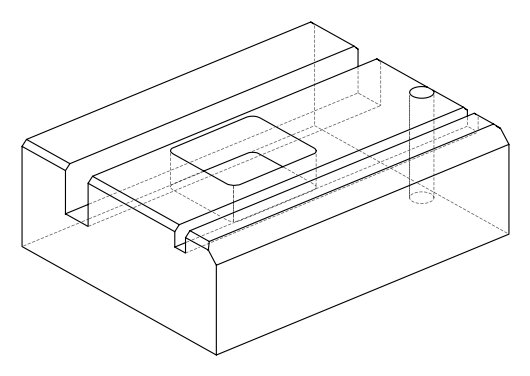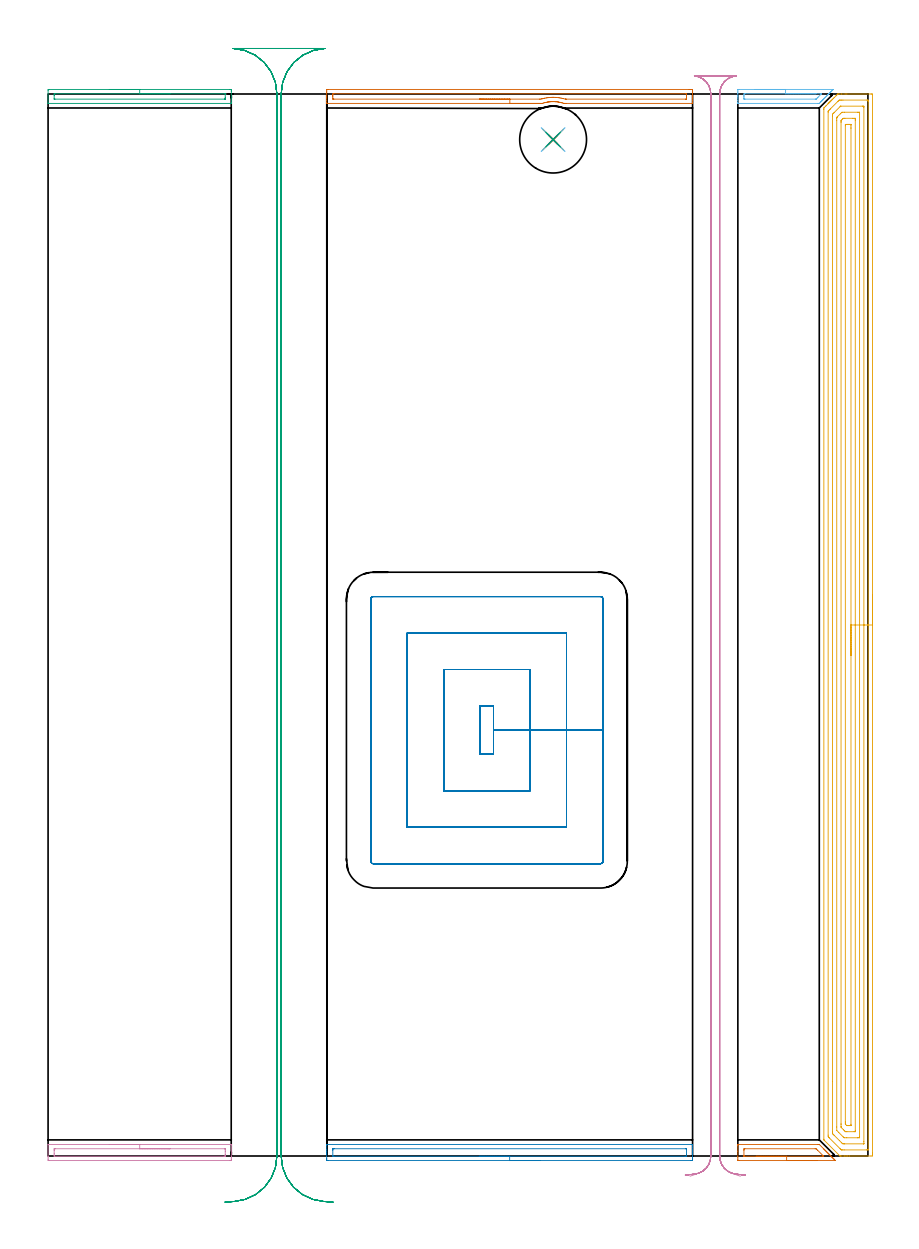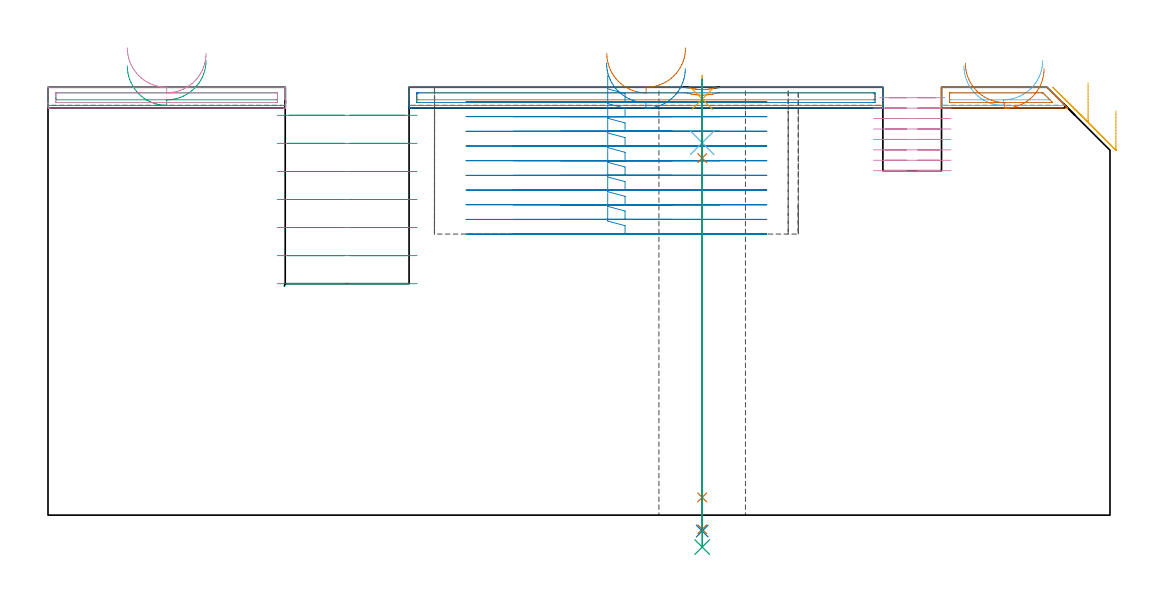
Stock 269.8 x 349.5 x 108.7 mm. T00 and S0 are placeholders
(PLAN: 15 operations, 8 tool changes, 66.8 min)
(1 AREA_MILL | FG_CHAMFER_SURFACE | UGT0205_001 | 2.1 min | 1342 mm3)
(2 AREA_MILL_1 | FG_CHAMFER_SURFACE_1 | UGT0205_001 | 2.12 min | 1791 mm3)
(3 AREA_MILL_2 | FG_CHAMFER_SURFACE_2 | UGT0205_001 | 1.14 min | 671 mm3)
(4 AREA_MILL_3 | FG_CHAMFER_SURFACE_3 | UGT0205_001 | 1.15 min | 896 mm3)
(5 AREA_MILL_4 | FG_CHAMFER_SURFACE_4 | UGT0205_001 | 16.98 min | 44741 mm3)
(6 AREA_MILL_5 | FG_CHAMFER_SURFACE_5 | UGT0205_001 | 0.64 min | 331 mm3)
(7 AREA_MILL_6 | FG_CHAMFER_SURFACE_6 | UGT0205_001 | 0.67 min | 445 mm3)
(8 MILL_RECTANGULAR_POCKET | POCKET_RECTANGULAR_STRAIGHT | NXT0201_012 | Follow Part, ap 4, ae 75% | 16.56 min | 355671 mm3)
(9 MILL_RECTANGULAR_SLOT | SLOT_RECTANGULAR | UGT0201_018 | Follow Part, ap 7.5, ae 75% | 11.68 min | 547543 mm3)
(10 MILL_RECTANGULAR_SLOT_1 | SLOT_RECTANGULAR_1 | NXT0201_011 | Follow Part, ap 3, ae 75% | 12.16 min | 110271 mm3)
(11 SPOT_DRILL | STEP1HOLE | NXT0321_9005460120000 | 0.05 min | 181 mm3)
(12 DRILL_BLIND_HOLE_INTO_CENTER | STEP1HOLE | UGT0301_209 | 0.07 min | 741 mm3)
(13 GUN_DRILL_THROUGH_HOLE | STEP1HOLE | UGT0307_006 | 0.54 min | 6122 mm3)
(14 DRILL_TO_ENLARGE_THROUGH_HOLE | STEP1HOLE | NXT0301_104 | 0.46 min | 9670 mm3)
(15 DRILL_TO_ENLARGE_THROUGH_HOLE_1 | STEP1HOLE | UGT0301_053 | 0.48 min | 24563 mm3)
(TOOL UGT0205_001 | Chamfer Mill 20 x 3 x 45 deg. | D20 FL50 Z2)
(TOOL NXT0201_012 | ENDMILL 16mm [2P460-1600-NA 1630] | D16 FL38 Z6)
(TOOL UGT0201_018 | End mill 30 mm | D30 FL50 Z4)
(TOOL NXT0201_011 | ENDMILL 12mm [2P460-1200-NA 1630] | D12 FL38 Z6)
(TOOL NXT0321_9005460120000 | NC Spot Drill, 142deg, 12mm, Carbide, Uncoated | D12 PA142 FL30 Z2)
(TOOL UGT0301_209 | Twist Drill 9.4 mm | D9.4 PA118 FL78 Z2)
(TOOL UGT0307_006 | Gun Drill 9 mm | D9 PA130 FL24 Z1)
(TOOL NXT0301_104 | Carbide Drill 14mm [860.1-1400-112A1-MM 2214] | D14 PA140 FL123 Z2)
(TOOL UGT0301_053 | Twist Drill 22 mm | D22 PA118 FL150 Z2)
(OP 1 AREA_MILL)
G17 G21 G94 G90
T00 M6
G54
G17 G0 G90 X161.963 Y346.403 S1061 M3
G43 Z118.7 H0
Z118.696
G94 G1 X161.924 Z117.825 F250.
X161.811 Z116.96
X161.622 Z116.108
X161.359 Z115.276
X161.025 Z114.47
X160.623 Z113.697
X160.154 Z112.961
X159.623 Z112.269
X159.033 Z111.626
X158.39 Z111.036
X157.698 Z110.505
X156.962 Z110.036
X156.188 Z109.634
X155.382 Z109.3
X154.55 Z109.038
X153.699 Z108.849
X152.834 Z108.735
X151.962 Z108.697
X91.826 Y346.4 Z108.7
X91.71 Y346.403 Z108.688
X91.708 Y346.422 Z108.67
X91.7 Y346.698 Z108.401
Y347.428 Z107.671
Y348.198 Z106.901
Y348.7 Z106.396
Y348.951 Z106.146
Y349.587 Z105.51
Y349.838 Z105.26
X91.704 Y350.474 Z104.621
X91.708 Y350.99 Z104.105
X91.75 Y350.992 Z104.103
X92.271 Y351. Z104.1
X211.001
X211.529 Y350.998 Z104.102
X212.05 Y350.992 Z104.103
X212.092 Y350.99 Z104.105
X212.1 Y350.474 Z104.621
Y349.838 Z105.26
Y349.587 Z105.51
Y348.951 Z106.146
Y348.7 Z106.396
Y348.198 Z106.901
Y347.428 Z107.671
Y346.698 Z108.401
Y346.423 Z108.668
X212.091 Y346.403 Z108.688
X211.974 Y346.4 Z108.7
X170.59 Y346.401 Z108.699
X170.224 Y346.405 Z108.694
X169.774 Y346.419 Z108.679
X169.7 Y346.433 Z108.664
X169.242 Y346.563 Z108.535
X169.022 Y346.623 Z108.476
X168.892 Y346.657 Z108.439
X168.81 Y346.676 Z108.418
X168.543 Y346.738 Z108.358
X168.444 Y346.761 Z108.335
X167.998 Y346.843 Z108.249
X167.92 Y346.854 Z108.237
X167.55 Y346.911 Z108.187
X167.527 Y346.913 Z108.185
X167.151 Y346.952 Z108.145
X167.103 Y346.956 Z108.139
X167.03 Y346.96 Z108.133
X166.655 Y346.985 Z108.111
X166.208 Y346.994 Z108.099
X166.033 Y346.99 Z108.101
X165.979 Y346.989 Z108.104
X165.921 Z108.108
X165.761 Y346.986 Z108.112
X165.314 Y346.957 Z108.137
X165.25 Y346.95 Z108.143
X164.998 Y346.926 Z108.172
X164.867 Y346.912 Z108.185
X164.805 Y346.902 Z108.193
X164.586 Y346.872 Z108.226
X164.419 Y346.847 Z108.249
X164.36 Y346.836 Z108.26
X163.973 Y346.765 Z108.332
X163.666 Y346.695 Z108.403
X163.524 Y346.662 Z108.436
X163.47 Y346.647 Z108.45
X163.078 Y346.542 Z108.554
X162.649 Y346.414 Z108.685
X162.627 Y346.409 Z108.69
X162.585 Y346.403 Z108.696
X151.962 Z108.697
Y347.817 Z107.283
X94.051 Y347.814 Z107.286
X93.829 Y347.819 Z107.281
X93.726 Y347.821 Z107.279
X93.71 Y347.875 Z107.225
X93.707 Y347.946 Z107.154
X93.701 Y348.162 Z106.938
Y348.7 Z106.4
X93.702 Y349.047 Z106.053
X93.71 Y349.399 Z105.701
X93.727 Y349.579 Z105.521
X93.829 Y349.582 Z105.518
X94.051 Y349.586 Z105.514
X209.749
X209.971 Y349.582 Z105.518
X210.074 Y349.579 Z105.521
X210.09 Y349.525 Z105.575
X210.093 Y349.454 Z105.646
X210.099 Y349.238 Z105.862
Y348.7 Z106.4
X210.098 Y348.353 Z106.747
X210.09 Y348.001 Z107.099
X210.073 Y347.821 Z107.279
X209.971 Y347.819 Z107.281
X209.749 Y347.814 Z107.286
X170.59 Y347.815 Z107.285
X170.366 Y347.817 Z107.283
X170.255 Y347.821 Z107.279
X170.2 Y347.824 Z107.276
X169.514 Y347.998 Z107.102
X168.81 Y348.15 Z106.95
X168.396 Y348.226 Z106.874
X167.92 Y348.294 Z106.806
X167.379 Y348.352 Z106.748
X167.03 Y348.376 Z106.724
X166.44 Y348.401 Z106.699
X166.171 Y348.409 Z106.691
X166.14
X165.564 Y348.387 Z106.713
X165.25 Y348.368 Z106.732
X164.737 Y348.324 Z106.776
X164.558 Y348.305 Z106.795
X164.36 Y348.278 Z106.822
X163.954 Y348.217 Z106.883
X163.47 Y348.128 Z106.972
X163.211 Y348.071 Z107.029
X162.58 Y347.923 Z107.177
X162.49 Y347.903 Z107.197
X162.131 Y347.825 Z107.275
X161.685 Y347.818 Z107.282
X151.962 Y347.817 Z107.283
X151.09 Z107.321
X150.225 Z107.435
X149.374 Z107.624
X148.542 Z107.886
X147.736 Z108.22
X146.962 Z108.623
X146.226 Z109.092
X145.534 Z109.623
X144.891 Z110.212
X144.302 Z110.855
X143.771 Z111.547
X143.302 Z112.283
X142.899 Z113.057
X142.565 Z113.863
X142.303 Z114.695
X142.114 Z115.547
X142. Z116.412
X141.962 Z117.283
G0 Z118.7
M5
M2
(OP 2 AREA_MILL_1)
G17 G21 G94 G90
T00 M6
G54
G17 G0 G90 X161.9 Y-1.5 S1061 M3
G43 Z118.7 H0
Z113.4
G94 G1 X161.862 Z112.529 F250.
X161.748 Z111.664
X161.559 Z110.812
X161.297 Z109.98
X160.963 Z109.174
X160.56 Z108.4
X160.092 Z107.664
X159.56 Z106.972
X158.971 Z106.329
X158.328 Z105.74
X157.636 Z105.209
X156.9 Z104.74
X156.126 Z104.337
X155.32 Z104.003
X154.488 Z103.741
X153.636 Z103.552
X152.772 Z103.438
X151.9 Z103.4
X92.271 Y-1.499 Z103.401
X91.825 Y-1.494 Z103.402
X91.709 Y-1.491 Z103.405
X91.7 Y-1.053 Z103.842
Y-0.737 Z104.158
Y-0.172 Z104.722
Y0.46 Z105.358
Y0.709 Z105.606
Y1.341 Z106.238
Y1.591 Z106.487
Y2.089 Z106.988
X91.701 Y3.548 Z108.447
X91.71 Y3.794 Z108.692
X91.826 Y3.8 Z108.7
X211.974
X212.09 Y3.794 Z108.692
X212.1 Y3.547 Z108.446
Y2.854 Z107.753
Y2.089 Z106.988
Y1.591 Z106.487
Y1.341 Z106.238
Y0.709 Z105.606
Y0.46 Z105.357
Y-0.172 Z104.722
Y-0.737 Z104.158
X212.097 Y-1.053 Z103.842
X212.091 Y-1.491 Z103.405
X211.975 Y-1.494 Z103.402
X211.529 Y-1.5 Z103.4
X151.9
Y-0.086 Z104.814
X94.051 Y-0.085 Z104.815
X93.962 Y-0.084 Z104.816
X93.71 Y-0.075 Z104.825
X93.705 Y0.003 Z104.903
X93.701 Y0.175 Z105.075
Y1.937 Z106.837
X93.706 Y2.285 Z107.185
X93.71 Y2.378 Z107.278
X93.75 Y2.381 Z107.281
X93.85 Y2.384 Z107.284
X94.051 Y2.386 Z107.286
X94.138
X209.749 Y2.385 Z107.285
X209.838 Y2.384 Z107.284
X210.09 Y2.375 Z107.275
X210.095 Y2.298 Z107.198
X210.099 Y2.125 Z107.025
Y0.363 Z105.263
X210.094 Y0.015 Z104.915
X210.09 Y-0.078 Z104.822
X210.05 Y-0.081 Z104.819
X209.95 Y-0.084 Z104.816
X209.749 Y-0.086 Z104.814
X209.662
X151.9
X151.028 Z104.852
X150.164 Z104.966
X149.312 Z105.155
X148.48 Z105.417
X147.674 Z105.751
X146.9 Z106.154
X146.164 Z106.623
X145.472 Z107.154
X144.829 Z107.743
X144.24 Z108.386
X143.708 Z109.079
X143.24 Z109.814
X142.837 Z110.588
X142.503 Z111.394
X142.241 Z112.226
X142.052 Z113.078
X141.938 Z113.943
X141.9 Z114.814
G0 Z118.7
M5
M2
(OP 3 AREA_MILL_2)
G17 G21 G94 G90
T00 M6
G54
G17 G0 G90 X20.15 Y351. S1061 M3
G43 Z118.7 H0
Z114.1
G94 G1 X20.188 Z113.228 F250.
X20.302 Z112.363
X20.491 Z111.512
X20.753 Z110.68
X21.087 Z109.874
X21.49 Z109.1
X21.958 Z108.364
X22.49 Z107.672
X23.079 Z107.029
X23.722 Z106.44
X24.414 Z105.908
X25.15 Z105.44
X25.924 Z105.037
X26.73 Z104.703
X27.562 Z104.441
X28.414 Z104.252
X29.278 Z104.138
X30.15 Z104.1
X59.798
X59.979 Y350.998 Z104.102
X60.299 Y350.991 Z104.105
X60.3 Y350.592 Z104.507
Y350.474 Z104.625
Y346.54 Z108.558
Y346.411 Z108.683
X60.292 Y346.404 Z108.69
X60.241 Y346.4 Z108.7
X0.059
X0.009 Y346.404 Z108.69
X0.006 Y346.41 Z108.684
X0. Y346.54 Z108.558
Y350.592 Z104.507
X0.001 Y350.991 Z104.105
X0.322 Y351. Z104.1
X30.15
Y349.586 Z105.514
X58.028
X58.248 Y349.579 Z105.521
X58.291 Y349.576 Z105.524
X58.295 Y349.544 Z105.556
X58.299 Y349.511 Z105.589
X58.3 Y348.428 Z106.672
X58.298 Y348.156 Z106.944
X58.295 Y347.974 Z107.126
X58.29 Y347.832 Z107.268
X58.272 Y347.821 Z107.279
X58.249 Y347.819 Z107.281
X58.028 Y347.814 Z107.286
X2.272
X2.052 Y347.821 Z107.279
X2.009 Y347.824 Z107.276
X2.005 Y347.856 Z107.244
X2.001 Y347.889 Z107.211
X2. Y348.972 Z106.128
X2.002 Y349.244 Z105.856
X2.005 Y349.426 Z105.674
X2.01 Y349.568 Z105.532
X2.028 Y349.579 Z105.521
X2.051 Y349.581 Z105.519
X2.272 Y349.586 Z105.514
X30.15
X31.022 Z105.552
X31.887 Z105.666
X32.738 Z105.855
X33.57 Z106.117
X34.376 Z106.451
X35.15 Z106.854
X35.886 Z107.323
X36.578 Z107.854
X37.221 Z108.443
X37.81 Z109.086
X38.342 Z109.778
X38.81 Z110.514
X39.213 Z111.288
X39.547 Z112.094
X39.809 Z112.926
X39.998 Z113.778
X40.112 Z114.643
X40.15 Z115.514
G0 Z118.7
M5
M2
(OP 4 AREA_MILL_3)
G17 G21 G94 G90
T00 M6
G54
G17 G0 G90 X20.15 Y3.8 S1061 M3
G43 Z118.7 H0
G94 G1 X20.188 Z117.828 F250.
X20.302 Z116.963
X20.491 Z116.112
X20.753 Z115.28
X21.087 Z114.474
X21.49 Z113.7
X21.958 Z112.964
X22.49 Z112.272
X23.079 Z111.629
X23.722 Z111.039
X24.414 Z110.508
X25.15 Z110.04
X25.924 Z109.637
X26.73 Z109.303
X27.562 Z109.041
X28.414 Z108.852
X29.278 Z108.738
X30.15 Z108.7
X60.241
X60.29 Y3.795 Z108.693
X60.3 Y3.681 Z108.579
Y-0.289 Z104.609
X60.296 Y-1.053 Z103.841
X60.292 Y-1.49 Z103.404
X60.24 Y-1.493 Z103.402
X59.798 Y-1.5 Z103.4
X0.502 Y-1.499 Z103.401
X0.06 Y-1.493 Z103.402
X0.008 Y-1.49 Z103.404
X0. Y-1.053 Z103.841
Y-0.289 Z104.609
Y-0.172 Z104.727
X0.001 Y3.683 Z108.581
X0.01 Y3.795 Z108.693
X0.059 Y3.8 Z108.7
X30.15
Y2.386 Z107.286
X58.116 Y2.385 Z107.285
X58.229 Y2.382 Z107.282
X58.279 Y2.379 Z107.279
X58.29 Y2.355 Z107.255
X58.294 Y2.317 Z107.217
X58.299 Y2.202 Z107.102
X58.3 Y1.591 Z106.491
Y0.439 Z105.339
X58.298 Y0.169 Z105.069
X58.294 Y-0.011 Z104.889
X58.29 Y-0.073 Z104.827
X58.275 Y-0.079 Z104.821
X58.228 Y-0.082 Z104.818
X58.028 Y-0.085 Z104.815
X57.942 Y-0.086 Z104.814
X2.184 Y-0.085 Z104.815
X2.071 Y-0.082 Z104.818
X2.021 Y-0.079 Z104.821
X2.01 Y-0.055 Z104.845
X2.006 Y-0.017 Z104.883
X2.001 Y0.098 Z104.998
X2. Y0.709 Z105.609
Y1.861 Z106.761
X2.002 Y2.131 Z107.031
X2.006 Y2.311 Z107.211
X2.01 Y2.373 Z107.273
X2.025 Y2.379 Z107.279
X2.072 Y2.382 Z107.282
X2.272 Y2.385 Z107.285
X2.358 Y2.386 Z107.286
X30.15
X31.022 Z107.324
X31.886 Z107.438
X32.738 Z107.627
X33.57 Z107.889
X34.376 Z108.223
X35.15 Z108.626
X35.886 Z109.094
X36.578 Z109.625
X37.221 Z110.215
X37.81 Z110.858
X38.342 Z111.55
X38.81 Z112.286
X39.213 Z113.06
X39.547 Z113.866
X39.809 Z114.698
X39.998 Z115.549
X40.112 Z116.414
X40.15 Z117.286
G0 Z118.7
M5
M2
(OP 5 AREA_MILL_4)
G17 G21 G94 G90
T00 M6
G54
G17 G0 G90 X271.3 Y184.75 S1061 M3
G43 Z118.7 H0
Z102.7
G94 G1 Y184.712 Z101.828 F250.
Y184.598 Z100.964
Y184.409 Z100.112
Y184.147 Z99.28
Y183.813 Z98.474
Y183.41 Z97.7
Y182.941 Z96.964
Y182.41 Z96.272
Y181.821 Z95.629
Y181.178 Z95.04
Y180.486 Z94.508
Y179.75 Z94.04
Y178.976 Z93.637
Y178.17 Z93.303
Y177.338 Z93.041
Y176.486 Z92.852
Y175.622 Z92.738
Y174.75 Z92.7
Y1.015
X271.299 Y0.613 Z92.701
X271.294 Y0.128 Z92.704
X271.292 Y0.009 Z92.706
X270.814 Y0. Z93.184
X263.742 Z100.252
X263.188 Z100.809
X262.858 Z101.138
X262.304 Z101.692
X261.974 Z102.021
X260.978 Z103.022
X260.648 Y0.008 Z103.351
X260.602 Y0.01 Z103.397
X260.483 Y0.12 Z103.517
X260.434 Y0.167 Z103.566
X255.521 Y5.078 Z108.477
X255.324 Y5.28 Z108.67
X255.304 Y5.305 Z108.689
X255.3 Y5.524 Z108.7
Y344.421
X255.307 Y344.901 Z108.693
X255.34 Y344.941 Z108.659
X255.786 Y345.388 Z108.21
X255.993 Y345.593 Z108.007
X256.67 Y346.272 Z107.326
X256.732 Y346.333 Z107.267
X256.905 Y346.505 Z107.094
X256.965 Y346.567 Z107.032
X257.024 Y346.624 Z106.975
X257.203 Y346.803 Z106.796
X257.26 Y346.861 Z106.737
X257.316 Y346.916 Z106.683
X257.5 Y347.101 Z106.499
X257.554 Y347.156 Z106.442
X257.607 Y347.208 Z106.392
X257.798 Y347.398 Z106.201
X257.849 Y347.45 Z106.148
X257.899 Y347.5 Z106.1
X258.096 Y347.696 Z105.903
X258.144 Y347.745 Z105.853
X258.191 Y347.791 Z105.808
X258.393 Y347.994 Z105.606
X258.438 Y348.04 Z105.559
X258.482 Y348.083 Z105.516
X258.691 Y348.291 Z105.308
X259.322 Y348.923 Z104.675
X259.425 Y349.025 Z104.575
X259.584 Y349.184 Z104.415
X259.764 Y349.365 Z104.233
X259.883 Y349.482 Z104.114
X259.907 Y349.499 Z104.089
X260.259 Y349.5 Z103.74
X261.09 Z102.904
X262.304 Z101.693
X262.858 Z101.136
X270.814 Z93.184
X271.093 Y349.497 Z92.904
X271.292 Y349.49 Z92.706
X271.299 Y349.289 Z92.699
X271.3 Y174.75 Z92.7
X269.886 Z94.114
X269.885 Y2.187 Z94.115
X269.884 Y2.081 Z94.116
X269.882 Y2.029 Z94.118
X269.88 Y2.011 Z94.12
X269.836 Y2.009 Z94.164
X269.44 Y2.001 Z94.56
X261.974 Y2. Z102.026
X261.483 Y2.002 Z102.517
X261.09 Y2.01 Z102.91
X261.038 Y2.023 Z102.962
X260.983 Y2.073 Z103.017
X260.872 Y2.18 Z103.128
X260.65 Y2.399 Z103.35
X257.079 Y5.971 Z106.921
X256.919 Y6.135 Z107.081
X256.792 Y6.269 Z107.208
X256.721 Y6.348 Z107.279
X256.714 Y6.864 Z107.286
X256.715 Y343.529 Z107.285
X256.718 Y343.741 Z107.282
X256.721 Y343.842 Z107.279
X256.777 Y343.916 Z107.223
X256.972 Y344.117 Z107.028
X257.272 Y344.422 Z106.728
X257.414 Y344.564 Z106.586
X259.95 Y347.101 Z104.05
X260.079 Y347.229 Z103.921
X260.206 Y347.352 Z103.794
X260.335 Y347.473 Z103.665
X260.451 Y347.49 Z103.549
X260.697 Y347.497 Z103.303
X261.09 Y347.499 Z102.91
X261.579 Y347.5 Z102.421
X269.535 Y347.499 Z94.465
X269.768 Y347.494 Z94.232
X269.877 Y347.49 Z94.123
X269.885 Y347.146 Z94.115
Y347.101
X269.886 Y174.75 Z94.114
X268.472 Z95.528
X268.471 Y4.766 Z95.529
X268.469 Y4.185 Z95.531
X268.466 Y4.03 Z95.534
X268.465 Y4.016 Z95.535
X268.454 Y4.01 Z95.546
X268.406 Y4.005 Z95.594
X268.344 Y4.001 Z95.656
X262.157 Z101.843
X261.974 Y4.004 Z102.026
X261.791 Y4.01 Z102.209
X261.482 Y4.029 Z102.518
X261.317 Y4.185 Z102.683
X261.09 Y4.41 Z102.91
X260.421 Y5.078 Z103.579
X258.635 Y6.864 Z105.365
X258.438 Y7.061 Z105.562
X258.267 Y7.236 Z105.733
X258.182 Y7.325 Z105.818
X258.142 Y7.369 Z105.858
X258.135 Y7.445 Z105.865
X258.132 Y7.757 Z105.868
X258.129 Y8.069 Z105.871
X258.128 Y24.562 Z105.872
X258.129 Y342.055 Z105.871
X258.132 Y342.636 Z105.868
X258.135 Y342.791 Z105.865
X258.137 Y342.825 Z105.863
X258.155 Y342.848 Z105.845
X258.19 Y342.887 Z105.81
X258.438 Y343.139 Z105.562
X258.632 Y343.333 Z105.368
X260.615 Y345.315 Z103.385
X260.776 Y345.468 Z103.224
X260.8 Y345.489 Z103.2
X260.846 Y345.494 Z103.154
X260.908 Y345.499 Z103.092
X267.979 Y345.5 Z96.021
X268.162 Y345.498 Z95.838
X268.345 Y345.494 Z95.655
X268.461 Y345.49 Z95.539
X268.465 Y345.418 Z95.535
X268.468 Y345.315 Z95.532
X268.471 Y345.002 Z95.529
X268.472 Y174.75 Z95.528
X267.057 Z96.943
Y6.195
X267.055 Y6.098 Z96.945
X267.053 Y6.04 Z96.947
X267.051 Y6.015 Z96.949
X267.034 Y6.01 Z96.966
X266.822 Y6.005 Z97.178
X266.394 Y6. Z97.606
X266.365 Z97.635
X262.83 Z101.17
X261.974 Y6.008 Z102.026
X261.963 Y6.01 Z102.037
X261.678 Y6.271 Z102.322
X260.191 Y7.757 Z103.809
X259.55 Y8.421 Z104.45
X259.543 Y9.543 Z104.457
Y340.85
X259.545 Y341.518 Z104.455
X259.548 Y341.743 Z104.452
X259.55 Y341.78 Z104.45
X259.576 Y341.815 Z104.424
X259.637 Y341.883 Z104.363
X259.732 Y341.981 Z104.268
X260.739 Y342.99 Z103.261
X261.09 Y343.339 Z102.91
X261.187 Y343.431 Z102.813
X261.238 Y343.478 Z102.762
X261.333 Y343.49 Z102.667
X262.003 Y343.5 Z101.997
X266.422 Z97.578
X266.828 Y343.496 Z97.172
X267.03 Y343.492 Z96.97
X267.05 Y343.49 Z96.95
X267.052 Y343.476 Z96.948
X267.055 Y343.439 Z96.945
X267.057 Y343.385 Z96.943
Y174.75
X265.643 Z98.357
Y8.381
X265.64 Y8.112 Z98.36
X265.637 Y8.036 Z98.363
X265.634 Y8.008 Z98.366
X265.629 Y8.006 Z98.371
X265.59 Y8.003 Z98.41
X265.51 Y8.001 Z98.49
X265.27 Y8. Z98.73
X262.858 Z101.142
X262.617 Z101.383
X262.457 Y8.004 Z101.543
X262.418 Y8.009 Z101.582
X262.397 Y8.013 Z101.603
X262.344 Y8.062 Z101.656
X262.197 Y8.204 Z101.803
X261.974 Y8.424 Z102.026
X261.748 Y8.65 Z102.252
X261.09 Y9.317 Z102.91
X260.98 Y9.431 Z103.02
X260.964 Y9.543 Z103.036
X260.961 Y9.673 Z103.039
X260.957 Y10.436 Z103.043
Y10.571
Y340.091
X260.959 Y340.47 Z103.041
X260.962 Y340.66 Z103.038
X260.964 Y340.75 Z103.036
X261.049 Y340.85 Z102.951
X261.069 Y340.871 Z102.931
X261.09 Y340.892 Z102.91
X261.515 Y341.313 Z102.485
X261.67 Y341.463 Z102.33
X261.696 Y341.486 Z102.304
X261.733 Y341.491 Z102.267
X261.813 Y341.496 Z102.187
X261.974 Y341.499 Z102.026
X262.214 Y341.5 Z101.786
X264.866 Z99.134
X265.51 Y341.498 Z98.49
X265.602 Y341.496 Z98.398
X265.628 Y341.493 Z98.372
X265.636 Y341.491 Z98.364
X265.638 Y341.433 Z98.362
X265.641 Y341.254 Z98.359
X265.643 Y340.984 Z98.357
Y340.85
Y174.75
X264.229 Z99.771
X264.228 Y10.436 Z99.772
X264.227 Y10.19 Z99.773
X264.224 Y10.068 Z99.776
X264.222 Y10.015 Z99.778
X264.166 Y10.008 Z99.834
X263.742 Y10.003 Z100.258
X263.287 Z100.713
X262.858 Y10.01 Z101.142
X262.417 Y10.436 Z101.583
X262.387 Y10.473 Z101.613
X262.378 Y10.5 Z101.622
X262.375 Y10.56 Z101.625
X262.373 Y10.682 Z101.627
X262.371 Y10.928 Z101.629
Y11.329
X262.372 Y339.064 Z101.628
X262.373 Y339.309 Z101.627
X262.376 Y339.432 Z101.624
X262.378 Y339.485 Z101.622
X262.434 Y339.492 Z101.566
X262.858 Y339.497 Z101.142
X263.31 Y339.5 Z100.69
X263.742 Y339.499 Z100.258
X264.198 Y339.496 Z99.802
X264.22 Y339.49 Z99.78
X264.223 Y339.471 Z99.777
X264.227 Y339.064 Z99.773
X264.229 Y338.572 Z99.771
Y338.171
Y174.75
Y173.878 Z99.809
Y173.013 Z99.923
Y172.162 Z100.112
Y171.33 Z100.374
Y170.524 Z100.708
Y169.75 Z101.111
Y169.014 Z101.58
Y168.322 Z102.111
Y167.679 Z102.7
Y167.09 Z103.343
Y166.558 Z104.035
Y166.09 Z104.771
Y165.687 Z105.545
Y165.353 Z106.351
Y165.091 Z107.183
Y164.902 Z108.035
Y164.788 Z108.9
Y164.75 Z109.771
G0 Z118.7
M5
M2
(OP 6 AREA_MILL_5)
G17 G21 G94 G90
T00 M6
G54
G17 G0 G90 X232.7 Y351. S1061 M3
G43 Z118.7 H0
Z114.1
G94 G1 X232.738 Z113.228 F250.
X232.852 Z112.363
X233.041 Z111.512
X233.303 Z110.68
X233.637 Z109.874
X234.04 Z109.1
X234.508 Z108.364
X235.04 Z107.672
X235.629 Z107.029
X236.272 Z106.44
X236.964 Z105.908
X237.7 Z105.44
X238.474 Z105.037
X239.28 Z104.703
X240.112 Z104.441
X240.963 Z104.252
X241.828 Z104.138
X242.7 Z104.1
X258.181 Y350.999 Z104.101
X258.382 Y350.993 Z104.104
X258.312 Y350.917 Z104.181
X258.126 Y350.726 Z104.374
X258.005 Y350.605 Z104.495
X257.875 Y350.474 Z104.624
X257.829 Y350.429 Z104.67
X257.624 Y350.223 Z104.876
X257.579 Y350.178 Z104.919
X257.533 Y350.132 Z104.967
X257.329 Y349.929 Z105.17
X257.284 Y349.882 Z105.215
X257.236 Y349.836 Z105.263
X257.035 Y349.634 Z105.465
X256.988 Y349.587 Z105.51
X256.939 Y349.539 Z105.56
X256.74 Y349.34 Z105.759
X256.692 Y349.291 Z105.806
X256.643 Y349.242 Z105.857
X256.446 Y349.045 Z106.054
X256.397 Y348.996 Z106.101
X256.346 Y348.946 Z106.153
X256.151 Y348.751 Z106.348
X256.101 Y348.7 Z106.397
X256.049 Y348.649 Z106.45
X255.856 Y348.456 Z106.643
X255.806 Y348.404 Z106.693
X255.753 Y348.352 Z106.747
X255.562 Y348.162 Z106.937
X255.51 Y348.109 Z106.988
X255.456 Y348.056 Z107.043
X255.267 Y347.867 Z107.232
X255.215 Y347.813 Z107.284
X255.159 Y347.759 Z107.34
X254.973 Y347.572 Z107.527
X254.919 Y347.518 Z107.579
X254.863 Y347.462 Z107.637
X254.678 Y347.278 Z107.821
X254.623 Y347.222 Z107.875
X254.566 Y347.166 Z107.933
X254.384 Y346.983 Z108.116
X254.328 Y346.926 Z108.17
X254.269 Y346.869 Z108.229
X254.119 Y346.718 Z108.381
X253.886 Y346.487 Z108.611
X253.801 Y346.406 Z108.692
X253.379 Y346.4 Z108.7
X227.126
X227.009 Y346.403 Z108.688
X227. Y346.423 Z108.668
Y346.697 Z108.402
Y347.427 Z107.672
Y348.199 Z106.9
Y348.7 Z106.396
Y348.95 Z106.147
Y349.587 Z105.51
Y349.837 Z105.26
X227.004 Y350.474 Z104.621
X227.008 Y350.99 Z104.104
X227.049 Y350.993 Z104.102
X227.571 Y351. Z104.1
X242.7
Y349.586 Z105.514
X254.269
X254.488 Y349.579 Z105.521
X254.517 Y349.576 Z105.524
X254.511 Y349.566 Z105.534
X254.498 Y349.549 Z105.551
X253.379 Y348.429 Z106.671
X253.071 Y348.121 Z106.979
X252.875 Y347.928 Z107.172
X252.802 Y347.859 Z107.241
X252.761 Y347.823 Z107.277
X252.711 Y347.821 Z107.279
X252.49 Y347.814 Z107.286
X229.351
X229.129 Y347.818 Z107.282
X229.026 Y347.821 Z107.279
X229.01 Y347.876 Z107.224
X229.006 Y347.946 Z107.154
X229.001 Y348.162 Z106.938
Y348.7 Z106.4
X229.002 Y349.047 Z106.053
X229.01 Y349.398 Z105.702
X229.027 Y349.579 Z105.521
X229.129 Y349.582 Z105.518
X229.351 Y349.586 Z105.514
X242.7
X243.572 Z105.552
X244.436 Z105.666
X245.288 Z105.855
X246.12 Z106.117
X246.926 Z106.451
X247.7 Z106.854
X248.436 Z107.323
X249.128 Z107.854
X249.771 Z108.443
X250.36 Z109.086
X250.891 Z109.778
X251.36 Z110.514
X251.763 Z111.288
X252.097 Z112.094
X252.359 Z112.926
X252.548 Z113.778
X252.662 Z114.643
X252.7 Z115.514
G0 Z118.7
M5
M2
(OP 7 AREA_MILL_6)
G17 G21 G94 G90
T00 M6
G54
G17 G0 G90 X253.05 Y-1.5 S1061 M3
G43 Z118.7 H0
Z113.4
G94 G1 X253.012 Z112.529 F250.
X252.898 Z111.664
X252.709 Z110.812
X252.447 Z109.98
X252.113 Z109.174
X251.71 Z108.4
X251.241 Z107.664
X250.71 Z106.972
X250.121 Z106.329
X249.478 Z105.74
X248.786 Z105.209
X248.05 Z104.74
X247.276 Z104.337
X246.47 Z104.003
X245.638 Z103.741
X244.786 Z103.552
X243.922 Z103.438
X243.05 Z103.4
X227.528
X227.085 Y-1.493 Z103.403
X227.008 Y-1.49 Z103.404
X227. Y-1.053 Z103.841
Y-0.34 Z104.558
Y-0.172 Z104.726
Y1.591 Z106.487
Y3.353 Z108.251
X227.001 Y3.631 Z108.529
X227.01 Y3.795 Z108.692
X227.085 Y3.8 Z108.7
X253.25
X253.772 Y3.801 Z108.695
X253.8 Y3.802 Z108.694
X253.807 Y3.793 Z108.692
X255.13 Y2.472 Z107.368
X255.232 Y2.368 Z107.268
X255.319 Y2.281 Z107.18
X255.424 Y2.178 Z107.074
X255.524 Y2.077 Z106.976
X255.615 Y1.985 Z106.885
X255.718 Y1.884 Z106.78
X255.816 Y1.785 Z106.684
X255.911 Y1.69 Z106.589
X256.011 Y1.591 Z106.487
X256.107 Y1.493 Z106.392
X256.206 Y1.394 Z106.293
X256.305 Y1.297 Z106.193
X256.399 Y1.201 Z106.101
X256.502 Y1.098 Z105.998
X256.599 Y1.003 Z105.899
X256.691 Y0.909 Z105.809
X256.798 Y0.803 Z105.702
X256.892 Y0.709 Z105.606
X256.983 Y0.617 Z105.517
X257.093 Y0.507 Z105.406
X257.186 Y0.416 Z105.312
X257.275 Y0.326 Z105.225
X257.389 Y0.211 Z105.111
X257.48 Y0.122 Z105.018
X257.567 Y0.034 Z104.933
X257.685 Y-0.084 Z104.815
X257.774 Y-0.172 Z104.724
X257.858 Y-0.258 Z104.641
X257.98 Y-0.38 Z104.519
X258.067 Y-0.465 Z104.431
X258.15 Y-0.55 Z104.349
X258.276 Y-0.676 Z104.224
X258.361 Y-0.759 Z104.137
X258.442 Y-0.842 Z104.058
X258.572 Y-0.971 Z103.928
X258.655 Y-1.053 Z103.843
X258.891 Y-1.291 Z103.609
X259.084 Y-1.493 Z103.405
X259.087 Y-1.499 Z103.4
X243.05 Y-1.5
Y-0.086 Z104.814
X229.216
X229.093 Y-0.084 Z104.816
X229.032 Y-0.081 Z104.819
X229.01 Y-0.079 Z104.821
X229.007 Y-0.062 Z104.839
X229.003 Y-0.009 Z104.891
X229. Y0.128 Z105.028
X229.001 Y1.89 Z106.79
X229.007 Y2.191 Z107.091
X229.012 Y2.379 Z107.279
X229.102 Y2.382 Z107.282
X229.302 Y2.385 Z107.285
X252.45
X252.649 Y2.382 Z107.282
X252.745 Y2.379 Z107.279
X252.928 Y2.211 Z107.111
X253.25 Y1.898 Z106.798
X255.024 Y0.127 Z105.027
X255.157 Y-0.01 Z104.89
X255.205 Y-0.063 Z104.837
X255.217 Y-0.079 Z104.821
X255.206 Y-0.081 Z104.819
X255.146 Y-0.084 Z104.816
X255.024 Y-0.085 Z104.815
X254.937 Y-0.086 Z104.814
X243.05
X242.178 Z104.852
X241.313 Z104.966
X240.462 Z105.155
X239.63 Z105.417
X238.824 Z105.751
X238.05 Z106.154
X237.314 Z106.623
X236.622 Z107.154
X235.979 Z107.743
X235.39 Z108.386
X234.858 Z109.079
X234.39 Z109.814
X233.987 Z110.588
X233.653 Z111.394
X233.391 Z112.226
X233.202 Z113.078
X233.088 Z113.943
X233.05 Z114.814
G0 Z118.7
M5
M2
(OP 8 MILL_RECTANGULAR_POCKET)
G17 G21 G94 G90
T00 M6
G54
G17 G0 G90 X142.2 Y144.967 S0 M3
G43 Z118.7 H1
Z111.7
G94 G1 Y132.2 Z108.279 F250.
X146.6 Z107.1
Y140.15 Z104.97
Y148.1 F500.
X142.2
Y132.2
X146.6
Y140.15
X158.6
Y160.1
X130.2
Y120.2
X158.6
Y140.15
X170.6
Y172.1
X118.2
Y108.2
X170.6
Y140.15
X182.6
Y183.3
G3 X181.8 Y184.1 R0.8
G1 X107.
G3 X106.2 Y183.3 R0.8
G1 Y97.
G3 X107. Y96.2 R0.8
G1 X181.8
G3 X182.6 Y97. R0.8
G1 Y140.15
Y141.15
G0 X142.2 Y144.967 Z107.97
G1 Y132.2 Z104.549 F250.
X146.6 Z103.37
Y140.15 Z101.24
Y148.1 F500.
X142.2
Y132.2
X146.6
Y140.15
X158.6
Y160.1
X130.2
Y120.2
X158.6
Y140.15
X170.6
Y172.1
X118.2
Y108.2
X170.6
Y140.15
X182.6
Y183.3
G3 X181.8 Y184.1 R0.8
G1 X107.
G3 X106.2 Y183.3 R0.8
G1 Y97.
G3 X107. Y96.2 R0.8
G1 X181.8
G3 X182.6 Y97. R0.8
G1 Y140.15
Y141.15
G0 X142.2 Y144.967 Z104.24
G1 Y132.2 Z100.819 F250.
X146.6 Z99.64
Y140.15 Z97.51
Y148.1 F500.
X142.2
Y132.2
X146.6
Y140.15
X158.6
Y160.1
X130.2
Y120.2
X158.6
Y140.15
X170.6
Y172.1
X118.2
Y108.2
X170.6
Y140.15
X182.6
Y183.3
G3 X181.8 Y184.1 R0.8
G1 X107.
G3 X106.2 Y183.3 R0.8
G1 Y97.
G3 X107. Y96.2 R0.8
G1 X181.8
G3 X182.6 Y97. R0.8
G1 Y140.15
Y141.15
G0 X142.2 Y144.967 Z100.51
G1 Y132.2 Z97.089 F250.
X146.6 Z95.91
Y140.15 Z93.78
Y148.1 F500.
X142.2
Y132.2
X146.6
Y140.15
X158.6
Y160.1
X130.2
Y120.2
X158.6
Y140.15
X170.6
Y172.1
X118.2
Y108.2
X170.6
Y140.15
X182.6
Y183.3
G3 X181.8 Y184.1 R0.8
G1 X107.
G3 X106.2 Y183.3 R0.8
G1 Y97.
G3 X107. Y96.2 R0.8
G1 X181.8
G3 X182.6 Y97. R0.8
G1 Y140.15
Y141.15
G0 X142.2 Y144.967 Z96.78
G1 Y132.2 Z93.359 F250.
X146.6 Z92.18
Y140.15 Z90.05
Y148.1 F500.
X142.2
Y132.2
X146.6
Y140.15
X158.6
Y160.1
X130.2
Y120.2
X158.6
Y140.15
X170.6
Y172.1
X118.2
Y108.2
X170.6
Y140.15
X182.6
Y183.3
G3 X181.8 Y184.1 R0.8
G1 X107.
G3 X106.2 Y183.3 R0.8
G1 Y97.
G3 X107. Y96.2 R0.8
G1 X181.8
G3 X182.6 Y97. R0.8
G1 Y140.15
Y141.15
G0 X142.2 Y144.967 Z93.05
G1 Y132.2 Z89.629 F250.
X146.6 Z88.45
Y140.15 Z86.32
Y148.1 F500.
X142.2
Y132.2
X146.6
Y140.15
X158.6
Y160.1
X130.2
Y120.2
X158.6
Y140.15
X170.6
Y172.1
X118.2
Y108.2
X170.6
Y140.15
X182.6
Y183.3
G3 X181.8 Y184.1 R0.8
G1 X107.
G3 X106.2 Y183.3 R0.8
G1 Y97.
G3 X107. Y96.2 R0.8
G1 X181.8
G3 X182.6 Y97. R0.8
G1 Y140.15
Y141.15
G0 X142.2 Y144.967 Z89.32
G1 Y132.2 Z85.899 F250.
X146.6 Z84.72
Y140.15 Z82.59
Y148.1 F500.
X142.2
Y132.2
X146.6
Y140.15
X158.6
Y160.1
X130.2
Y120.2
X158.6
Y140.15
X170.6
Y172.1
X118.2
Y108.2
X170.6
Y140.15
X182.6
Y183.3
G3 X181.8 Y184.1 R0.8
G1 X107.
G3 X106.2 Y183.3 R0.8
G1 Y97.
G3 X107. Y96.2 R0.8
G1 X181.8
G3 X182.6 Y97. R0.8
G1 Y140.15
Y141.15
G0 X142.2 Y144.967 Z85.59
G1 Y132.2 Z82.169 F250.
X146.6 Z80.99
Y140.15 Z78.86
Y148.1 F500.
X142.2
Y132.2
X146.6
Y140.15
X158.6
Y160.1
X130.2
Y120.2
X158.6
Y140.15
X170.6
Y172.1
X118.2
Y108.2
X170.6
Y140.15
X182.6
Y183.3
G3 X181.8 Y184.1 R0.8
G1 X107.
G3 X106.2 Y183.3 R0.8
G1 Y97.
G3 X107. Y96.2 R0.8
G1 X181.8
G3 X182.6 Y97. R0.8
G1 Y140.15
Y141.15
G0 X142.2 Y144.967 Z81.86
G1 Y132.2 Z78.439 F250.
X146.6 Z77.26
Y140.15 Z75.13
Y148.1 F500.
X142.2
Y132.2
X146.6
Y140.15
X158.6
Y160.1
X130.2
Y120.2
X158.6
Y140.15
X170.6
Y172.1
X118.2
Y108.2
X170.6
Y140.15
X182.6
Y183.3
G3 X181.8 Y184.1 R0.8
G1 X107.
G3 X106.2 Y183.3 R0.8
G1 Y97.
G3 X107. Y96.2 R0.8
G1 X181.8
G3 X182.6 Y97. R0.8
G1 Y140.15
Y141.15
G0 X142.2 Y144.967 Z78.13
G1 Y132.2 Z74.709 F250.
X146.6 Z73.53
Y140.15 Z71.4
Y148.1 F500.
X142.2
Y132.2
X146.6
Y140.15
X158.6
Y160.1
X130.2
Y120.2
X158.6
Y140.15
X170.6
Y172.1
X118.2
Y108.2
X170.6
Y140.15
X182.6
Y183.3
G3 X181.8 Y184.1 R0.8
G1 X107.
G3 X106.2 Y183.3 R0.8
G1 Y97.
G3 X107. Y96.2 R0.8
G1 X181.8
G3 X182.6 Y97. R0.8
G1 Y140.15
Y141.15
G0 Z118.7
M5
M2
(OP 9 MILL_RECTANGULAR_SLOT)
G17 G21 G94 G90
T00 M6
G54
G17 G0 G90 X93.746 Y-15.16 S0 M3
G43 Z118.7 H0
Z101.571
G94 G1 X90.752 Y-14.97 F250.
G2 X76.7 Y0. R15. F500.
G1 Y349.5
G2 X90.752 Y364.47 R15.
G1 Y364.5
X61.248
Y364.47
G2 X75.3 Y349.5 R15.
G1 Y0.
G2 X61.248 Y-14.97 R15.
G1 X58.254 Y-15.16 F250.
G0 X93.746 Z94.443
G1 X90.752 Y-14.97
G2 X76.7 Y0. R15. F500.
G1 Y349.5
G2 X91.152 Y364.49 R15.
G1 X60.848
G2 X75.3 Y349.5 R15.
G1 Y0.
G2 X61.248 Y-14.97 R15.
G1 X58.254 Y-15.16 F250.
G0 X93.746 Z87.314
G1 X90.752 Y-14.97
G2 X76.7 Y0. R15. F500.
G1 Y349.5
G2 X91.152 Y364.49 R15.
G1 X60.848
G2 X75.3 Y349.5 R15.
G1 Y0.
G2 X61.248 Y-14.97 R15.
G1 X58.254 Y-15.16 F250.
G0 X93.746 Z80.186
G1 X90.752 Y-14.97
G2 X76.7 Y0. R15. F500.
G1 Y349.5
G2 X91.152 Y364.49 R15.
G1 X60.848
G2 X75.3 Y349.5 R15.
G1 Y0.
G2 X61.248 Y-14.97 R15.
G1 X58.254 Y-15.16 F250.
G0 X93.746 Z73.057
G1 X90.752 Y-14.97
G2 X76.7 Y0. R15. F500.
G1 Y349.5
G2 X91.152 Y364.49 R15.
G1 X60.848
G2 X75.3 Y349.5 R15.
G1 Y0.
G2 X61.248 Y-14.97 R15.
G1 X58.254 Y-15.16 F250.
G0 X93.746 Z65.929
G1 X90.752 Y-14.97
G2 X76.7 Y0. R15. F500.
G1 Y349.5
G2 X91.152 Y364.49 R15.
G1 X60.848
G2 X75.3 Y349.5 R15.
G1 Y0.
G2 X61.248 Y-14.97 R15.
G1 X58.254 Y-15.16 F250.
G0 X93.746 Z58.8
G1 X90.752 Y-14.97
G2 X76.7 Y0. R15. F500.
G1 Y349.5
G2 X91.152 Y364.49 R15.
G1 X60.848
G2 X75.3 Y349.5 R15.
G1 Y0.
G2 X61.248 Y-14.97 R15.
G1 X58.254 Y-15.16 F250.
G0 Z118.7
M5
M2
(OP 10 MILL_RECTANGULAR_SLOT_1)
G17 G21 G94 G90
T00 M6
G54
G17 G0 G90 X227.827 Y-6.657 S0 M3
G43 Z118.7 H1
Z106.05
G94 G1 X224.999 Y-5.657 F250.
G2 X221. Y0. R6. F500.
G1 Y349.5
G2 X225.357 Y355.271 R6.
G1 X225.364 Y355.3
G3 X223.826 Y355.5 R6.
G1 X215.271
G3 X213.734 Y355.3 R6.
G1 X213.742 Y355.271
G2 X218.1 Y349.5 R6.
G1 Y0.
G2 X214.099 Y-5.657 R6.
G1 X211.27 Y-6.657 F250.
G0 X229.386 Y-6.27 Z103.4
G1 X226.401 Y-5.97
G2 X221. Y0. R6. F500.
G1 Y349.5
G2 X226.401 Y355.47 R6.
G1 Y355.5
X212.699
Y355.47
G2 X218.1 Y349.5 R6.
G1 Y0.
G2 X212.699 Y-5.97 R6.
G1 X209.714 Y-6.27 F250.
G0 X229.386 Z100.75
G1 X226.401 Y-5.97
G2 X221. Y0. R6. F500.
G1 Y349.5
G2 X226.401 Y355.47 R6.
G1 Y355.5
X212.699
Y355.47
G2 X218.1 Y349.5 R6.
G1 Y0.
G2 X212.699 Y-5.97 R6.
G1 X209.714 Y-6.27 F250.
G0 X229.386 Z98.1
G1 X226.401 Y-5.97
G2 X221. Y0. R6. F500.
G1 Y349.5
G2 X226.401 Y355.47 R6.
G1 Y355.5
X212.699
Y355.47
G2 X218.1 Y349.5 R6.
G1 Y0.
G2 X212.699 Y-5.97 R6.
G1 X209.714 Y-6.27 F250.
G0 X229.386 Z95.45
G1 X226.401 Y-5.97
G2 X221. Y0. R6. F500.
G1 Y349.5
G2 X226.401 Y355.47 R6.
G1 Y355.5
X212.699
Y355.47
G2 X218.1 Y349.5 R6.
G1 Y0.
G2 X212.699 Y-5.97 R6.
G1 X209.714 Y-6.27 F250.
G0 X229.386 Z92.8
G1 X226.401 Y-5.97
G2 X221. Y0. R6. F500.
G1 Y349.5
G2 X226.401 Y355.47 R6.
G1 Y355.5
X212.699
Y355.47
G2 X218.1 Y349.5 R6.
G1 Y0.
G2 X212.699 Y-5.97 R6.
G1 X209.714 Y-6.27 F250.
G0 X229.386 Z90.15
G1 X226.401 Y-5.97
G2 X221. Y0. R6. F500.
G1 Y349.5
G2 X226.401 Y355.47 R6.
G1 Y355.5
X212.699
Y355.47
G2 X218.1 Y349.5 R6.
G1 Y0.
G2 X212.699 Y-5.97 R6.
G1 X209.714 Y-6.27 F250.
G0 X229.386 Z87.5
G1 X226.401 Y-5.97
G2 X221. Y0. R6. F500.
G1 Y349.5
G2 X226.401 Y355.47 R6.
G1 Y355.5
X212.699
Y355.47
G2 X218.1 Y349.5 R6.
G1 Y0.
G2 X212.699 Y-5.97 R6.
G1 X209.714 Y-6.27 F250.
G0 Z118.7
M5
M2
(OP 11 SPOT_DRILL)
G17 G21 G94 G90
T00 M6
G54
G17 G0 G90 X166.2 Y334.5 S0 M3
G43 Z118.7 H0
G94 G81 G98 Z105.7 F250. R111.7
G80
M5
M2
(OP 12 DRILL_BLIND_HOLE_INTO_CENTER)
G17 G21 G94 G90
T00 M6
G54
G17 G0 G90 X166.2 Y334.5 S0 M3
G43 Z118.7 H0
G94 G81 G98 Z94.6 F250. R110.7
G80
M5
M2
(OP 13 GUN_DRILL_THROUGH_HOLE)
G17 G21 G94 G90
T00 M6
G54
G17 G0 G90 X166.2 Y334.5 M8
G43 Z118.7 H0
Z106.075
S716 M3
G94 G1 Z90.705 F125. M26
G4 X.084
Z4.5 F250.
G4 X.084
Z-3.598 F125.
G4 X.084
M5
M9
G0 Z106.075
Z118.7
M2
(OP 14 DRILL_TO_ENLARGE_THROUGH_HOLE)
G17 G21 G94 G90
T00 M6
G54
G17 G0 G90 X166.2 Y334.5 S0 M3
G43 Z118.7 H1
G94 G73 G98 Z-4.048 F250. Q12.528 R110.7
G80
M5
M2
(OP 15 DRILL_TO_ENLARGE_THROUGH_HOLE_1)
G17 G21 G94 G90
T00 M6
G54
G17 G0 G90 X166.2 Y334.5 S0 M3
G43 Z118.7 H0
G94 G73 G98 Z-8.109 F250. Q19.468 R110.7
G80
M5
M2
